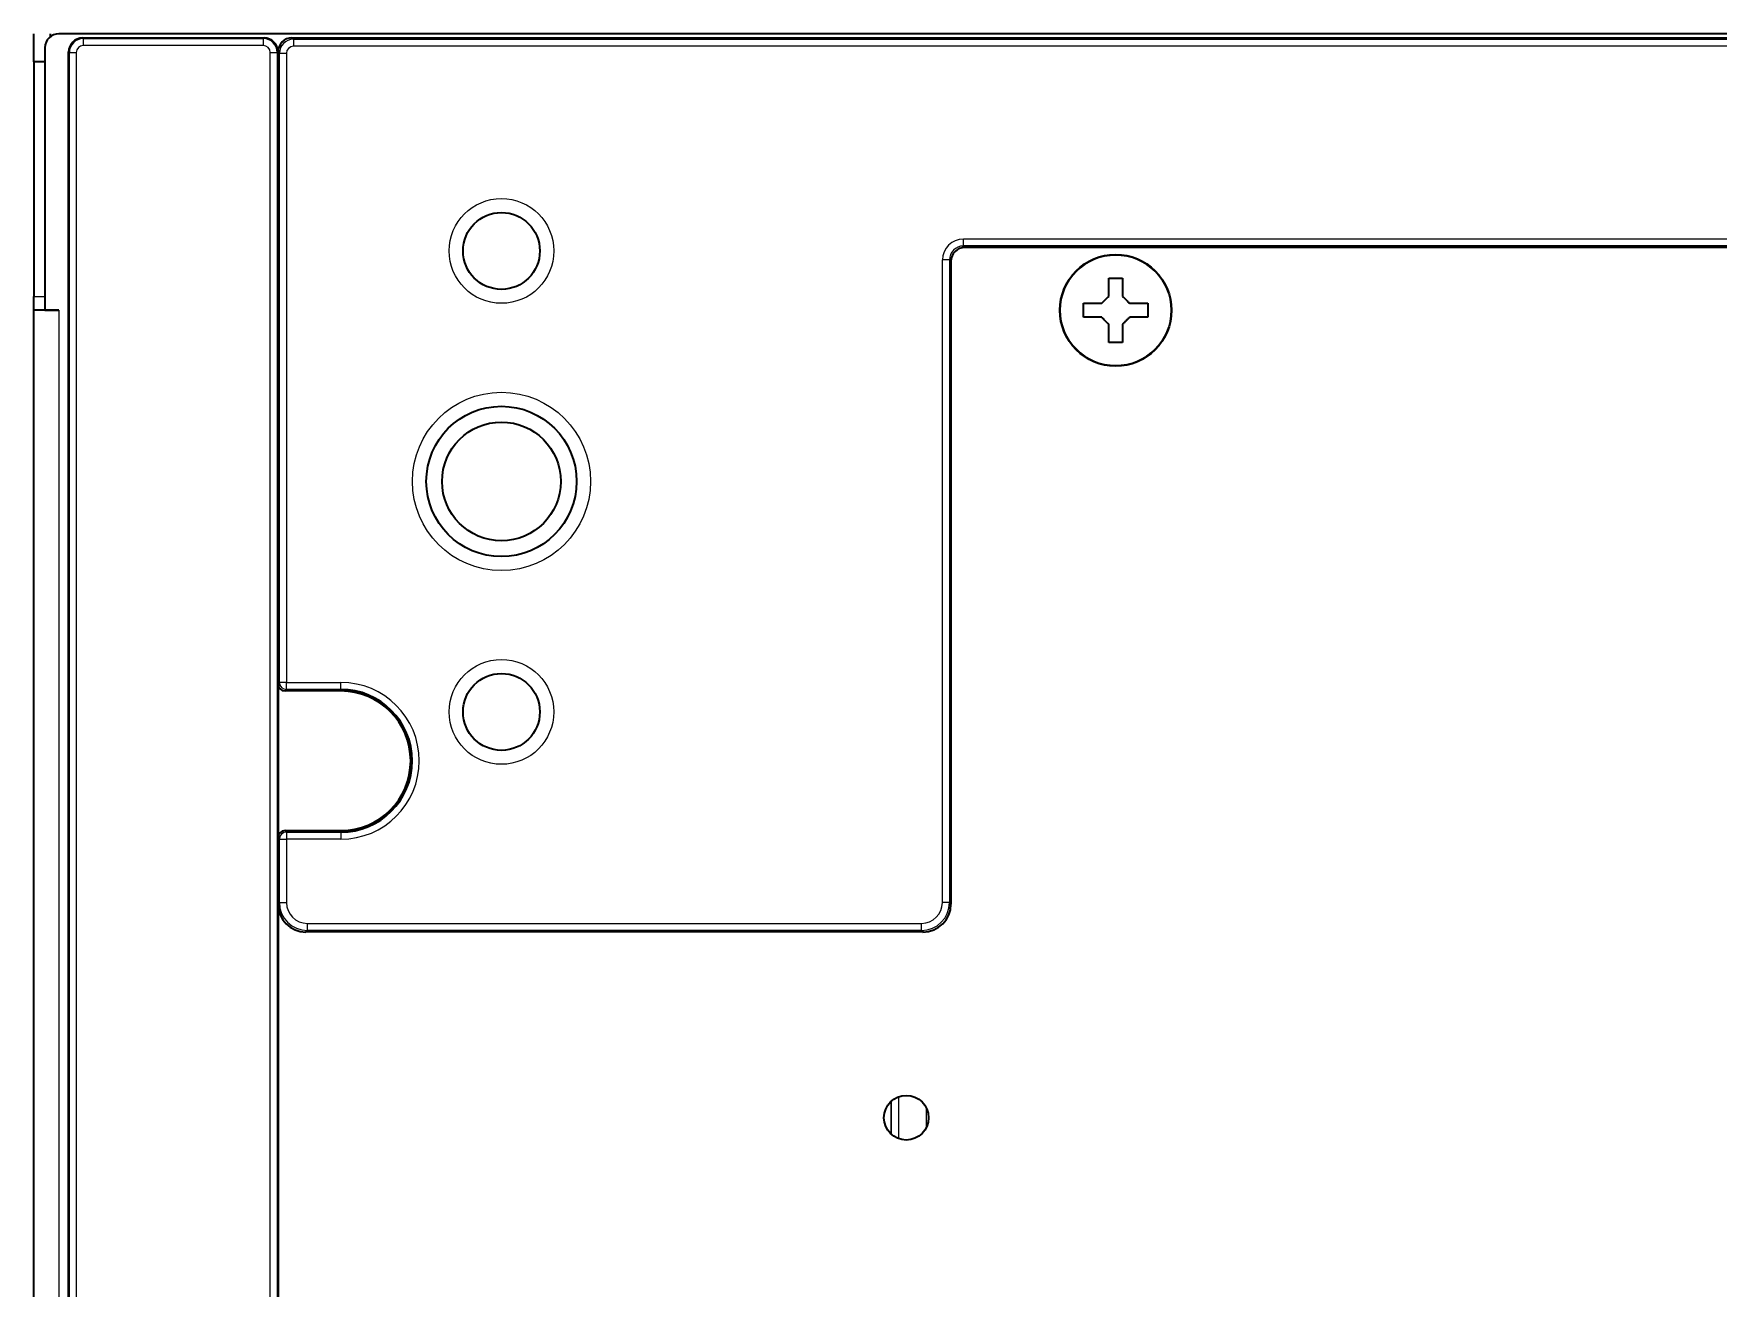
# Model space of a CAD drawing. Header units: inches. Extents: x -1096 to 3103, y -191 to 3207.
# Drawn here: x 1260.6 to 1381.3, y 2958.1 to 3047.9 of the extents above; entities that cross this region are included whole.
import ezdxf

# ---------------------------------------------------------------- set-up
doc = ezdxf.new("R2010")
doc.units = ezdxf.units.IN

msp = doc.modelspace()

# ---------------------------------------------------------------- linework, layer by layer
at = {"lineweight": 35}
for p, q in [((1260.61, 3045.93), (1260.61, 3047.94)), ((1261.41, 3046.94), (1261.41, 3028.14)), ((1261.81, 3047.74), (1261.81, 3047.94)), ((1793.81, 3047.94), (1262.41, 3047.94)), ((1264.11, 3047.64), (1277.11, 3047.64)), ((1279.11, 3047.64), (1777.11, 3047.64)), ((1260.61, 3045.93), (1260.61, 3029.14)), ((1261.41, 3045.93), (1260.61, 3045.93)), ((1263.11, 2620.64), (1263.11, 3046.64)), ((1278.11, 3001.39), (1278.11, 3046.64)), ((1278.11, 3046.64), (1278.11, 2620.64)), ((1728.91, 3032.64), (1327.31, 3032.64)), ((1326.31, 3031.64), (1326.31, 2985.64)), ((1337.61, 3030.44), (1338.11, 3030.44)), ((1338.11, 3030.44), (1338.61, 3030.44)), ((1260.61, 3028.14), (1260.61, 3029.14)), ((1262.41, 3028.14), (1260.61, 3028.14)), ((1260.61, 2455.28), (1260.61, 3028.14)), ((1261.41, 3028.14), (1262.41, 3028.14)), ((1261.81, 3028.14), (1261.81, 3028.14)), ((1262.41, 3028.14), (1262.41, 3028.14)), ((1338.11, 3025.84), (1337.61, 3025.84)), ((1338.61, 3025.84), (1338.11, 3025.84)), ((1282.61, 3000.89), (1278.61, 3000.89)), ((1278.11, 2985.64), (1278.11, 2990.39)), ((1278.61, 2990.89), (1282.61, 2990.89)), ((1324.31, 2983.64), (1280.1, 2983.64))]:
    msp.add_line(p, q, dxfattribs=at)
at = {"lineweight": 13}
for p, q in [((1264.11, 3047.64), (1264.16, 3047.59)), ((1264.16, 3047.59), (1277.05, 3047.59)), ((1264.16, 3047.59), (1264.16, 3047.09)), ((1277.05, 3047.09), (1264.16, 3047.09)), ((1277.05, 3047.59), (1277.11, 3047.64)), ((1277.05, 3047.59), (1277.05, 3047.09)), ((1279.11, 3047.64), (1279.21, 3047.54)), ((1279.21, 3047.54), (1777, 3047.54)), ((1279.21, 3047.54), (1279.21, 3047.04)), ((1777, 3047.04), (1279.21, 3047.04)), ((1263.16, 3046.59), (1263.11, 3046.64)), ((1263.16, 3046.59), (1263.66, 3046.59)), ((1263.16, 2620.69), (1263.16, 3046.59)), ((1263.66, 3046.59), (1263.66, 2620.69)), ((1277.55, 3046.59), (1278.05, 3046.59)), ((1277.55, 2620.69), (1277.55, 3046.59)), ((1278.11, 3046.64), (1278.05, 3046.59)), ((1278.05, 3046.59), (1278.05, 2620.69)), ((1278.21, 3046.54), (1278.11, 3046.64)), ((1278.21, 3046.54), (1278.71, 3046.54)), ((1278.21, 3001.5), (1278.21, 3046.54)), ((1278.71, 3046.54), (1278.71, 3001.5)), ((1327.2, 3032.75), (1327.2, 3033.25)), ((1327.2, 3033.25), (1729.01, 3033.25)), ((1327.2, 3032.75), (1327.31, 3032.64)), ((1729.01, 3032.75), (1327.2, 3032.75)), ((1325.7, 2985.74), (1325.7, 3031.75)), ((1326.2, 3031.75), (1325.7, 3031.75)), ((1326.31, 3031.64), (1326.2, 3031.75)), ((1326.2, 3031.75), (1326.2, 2985.74)), ((1260.61, 3029.14), (1261.41, 3029.14)), ((1262.41, 3028.14), (1262.41, 2456.19)), ((1278.11, 3001.39), (1278.21, 3001.5)), ((1278.71, 3001.5), (1278.21, 3001.5)), ((1278.71, 3001), (1278.71, 3001.5)), ((1278.71, 3001.5), (1282.61, 3001.5)), ((1282.61, 3001), (1282.61, 3001.5)), ((1278.71, 3001), (1278.61, 3000.89)), ((1282.61, 3001), (1278.71, 3001)), ((1282.61, 3000.89), (1282.61, 3001)), ((1278.21, 2990.29), (1278.11, 2990.39)), ((1278.21, 2990.29), (1278.71, 2990.29)), ((1278.21, 2985.74), (1278.21, 2990.29)), ((1278.61, 2990.89), (1278.71, 2990.79)), ((1278.71, 2990.79), (1282.61, 2990.79)), ((1278.71, 2990.79), (1278.71, 2990.29)), ((1282.61, 2990.29), (1278.71, 2990.29)), ((1278.71, 2990.29), (1278.71, 2985.74)), ((1282.61, 2990.89), (1282.61, 2990.79)), ((1282.61, 2990.79), (1282.61, 2990.29)), ((1278.11, 2985.64), (1278.21, 2985.74)), ((1278.21, 2985.74), (1278.71, 2985.74)), ((1326.2, 2985.74), (1325.7, 2985.74)), ((1326.2, 2985.74), (1326.31, 2985.64)), ((1280.21, 2983.75), (1280.21, 2984.25)), ((1280.21, 2984.25), (1324.2, 2984.25)), ((1324.2, 2983.75), (1324.2, 2984.25)), ((1280.21, 2983.75), (1280.1, 2983.64)), ((1324.2, 2983.75), (1280.21, 2983.75)), ((1324.31, 2983.64), (1324.2, 2983.75)), ((1322.01, 2971.51), (1322.01, 2969.17)), ((1322.05, 2969.14), (1322.05, 2971.54)), ((1322.55, 2971.84), (1322.55, 2968.84)), ((1324.56, 2969.68), (1324.56, 2971)), ((1321.51, 2970.2), (1321.51, 2970.48))]:
    msp.add_line(p, q, dxfattribs=at)
for centre, radius in [((1294.11, 3032.39), 3.75), ((1338.11, 3028.14), 3.95), ((1294.11, 3015.89), 6.38), ((1294.11, 2999.39), 3.75)]:
    msp.add_circle(centre, radius, dxfattribs=at)
at = {"lineweight": 35}
for centre, radius in [((1294.11, 3032.39), 2.75), ((1338.11, 3028.14), 4), ((1294.11, 3015.89), 5.38), ((1294.11, 3015.89), 4.25), ((1294.11, 2999.39), 2.75), ((1323.11, 2970.34), 1.6)]:
    msp.add_circle(centre, radius, dxfattribs=at)
for centre, radius, start, end in [((1262.41, 3046.94), 1, 90, 180), ((1282.61, 2995.89), 5.11, 270, 90), ((1282.61, 2995.89), 5, 270, 90)]:
    msp.add_arc(centre, radius, start, end, dxfattribs=at)
at = {"lineweight": 13}
msp.add_arc((1282.61, 2995.89), 5.61, 270, 90, dxfattribs=at)
at = {"lineweight": 35}
for centre, major_axis, ratio, start_param, end_param in [((1264.11, 3046.64), (0.707, -0.707), 0.999695, 2.356347, 3.926839), ((1277.11, 3046.64), (-0.707, -0.707), 0.999695, 2.356347, 3.926839), ((1279.11, 3046.64), (0.708, -0.708), 0.998783, 2.356803, 3.926382), ((1327.31, 3031.64), (-0.708, 0.708), 0.998783, 5.498396, 7.067974), ((1278.61, 3001.39), (0.354, 0.354), 0.998783, 2.356803, 3.926382), ((1278.61, 2990.39), (0.354, -0.354), 0.998783, 2.356803, 3.926382), ((1280.11, 2985.64), (1.42, 1.42), 0.998783, 2.356803, 3.926382), ((1324.3, 2985.64), (-1.42, 1.42), 0.998783, 2.356803, 3.926382)]:
    msp.add_ellipse(centre, major_axis=major_axis, ratio=ratio, start_param=start_param, end_param=end_param, dxfattribs=at)
at = {"lineweight": 13}
for centre, major_axis, ratio, start_param, end_param in [((1264.16, 3046.59), (0.707, -0.707), 1, 2.356347, 3.926839), ((1264.16, 3046.59), (0.354, -0.354), 0.999695, 2.356347, 3.926839), ((1277.05, 3046.59), (-0.707, -0.707), 1, 2.356347, 3.926839), ((1277.05, 3046.59), (-0.354, -0.354), 0.999695, 2.356347, 3.926839), ((1279.21, 3046.54), (0.707, -0.707), 0.999999, 2.356803, 3.926382), ((1279.21, 3046.54), (0.354, -0.354), 0.998783, 2.356803, 3.926382), ((1327.2, 3031.74), (-1.06, 1.06), 0.998783, 5.498396, 7.067974), ((1327.2, 3031.74), (0.709, -0.709), 0.997569, 2.356803, 3.926382), ((1278.71, 3001.5), (0.354, -0.354), 0.998783, 3.9276, 5.497178), ((1278.71, 2990.29), (-0.354, -0.354), 0.998783, 3.9276, 5.497178), ((1280.21, 2985.75), (-1.42, -1.42), 0.999391, 5.498396, 7.067974), ((1280.21, 2985.75), (1.06, 1.06), 0.998783, 2.356803, 3.926382), ((1324.2, 2985.75), (-1.06, 1.06), 0.998783, 2.356803, 3.926382), ((1324.2, 2985.75), (1.42, -1.42), 0.999391, 5.498396, 7.067974)]:
    msp.add_ellipse(centre, major_axis=major_axis, ratio=ratio, start_param=start_param, end_param=end_param, dxfattribs=at)
at = {"lineweight": 35}
for points in [[(1337.61, 3029.14), (1337.61, 3029.19), (1337.61, 3029.3), (1337.61, 3029.46), (1337.61, 3029.62), (1337.61, 3029.78), (1337.61, 3029.93), (1337.61, 3030.09), (1337.61, 3030.25), (1337.61, 3030.38), (1337.61, 3030.44)], [(1337.11, 3028.64), (1337.13, 3028.67), (1337.18, 3028.72), (1337.26, 3028.79), (1337.33, 3028.86), (1337.4, 3028.93), (1337.47, 3029), (1337.54, 3029.07), (1337.58, 3029.12), (1337.61, 3029.14)], [(1338.61, 3029.14), (1338.63, 3029.12), (1338.68, 3029.07), (1338.75, 3029), (1338.82, 3028.93), (1338.89, 3028.86), (1338.96, 3028.78), (1339.03, 3028.71), (1339.08, 3028.66), (1339.11, 3028.64)], [(1335.81, 3027.64), (1335.81, 3027.81), (1335.81, 3028.14), (1335.81, 3028.47), (1335.81, 3028.64)], [(1337.11, 3027.64), (1337.05, 3027.64), (1336.94, 3027.64), (1336.78, 3027.64), (1336.62, 3027.64), (1336.47, 3027.64), (1336.32, 3027.64), (1336.16, 3027.64), (1335.99, 3027.64), (1335.87, 3027.64), (1335.81, 3027.64)], [(1337.61, 3027.14), (1337.58, 3027.16), (1337.53, 3027.21), (1337.46, 3027.28), (1337.39, 3027.35), (1337.32, 3027.43), (1337.25, 3027.5), (1337.18, 3027.57), (1337.13, 3027.62), (1337.11, 3027.64)], [(1339.11, 3027.64), (1339.08, 3027.61), (1339.03, 3027.56), (1338.95, 3027.49), (1338.88, 3027.42), (1338.81, 3027.35), (1338.74, 3027.28), (1338.68, 3027.21), (1338.63, 3027.16), (1338.61, 3027.14)], [(1339.11, 3028.64), (1339.16, 3028.64), (1339.27, 3028.64), (1339.43, 3028.64), (1339.59, 3028.64), (1339.74, 3028.64), (1339.9, 3028.64), (1340.05, 3028.64), (1340.22, 3028.64), (1340.34, 3028.64), (1340.41, 3028.64)], [(1340.41, 3028.64), (1340.41, 3028.47), (1340.41, 3028.14), (1340.41, 3027.81), (1340.41, 3027.64)], [(1338.61, 3027.14), (1338.61, 3027.09), (1338.61, 3026.98), (1338.61, 3026.82), (1338.61, 3026.66), (1338.61, 3026.5), (1338.61, 3026.35), (1338.61, 3026.19), (1338.61, 3026.03), (1338.61, 3025.9), (1338.61, 3025.84)]]:
    msp.add_open_spline(points, degree=3, dxfattribs=at)
for points in [[(1338.61, 3030.44), (1338.61, 3030.24), (1338.61, 3030.03), (1338.61, 3029.7), (1338.61, 3029.59), (1338.61, 3029.37), (1338.61, 3029.26), (1338.61, 3029.14)], [(1335.81, 3028.64), (1336.01, 3028.64), (1336.22, 3028.64), (1336.54, 3028.64), (1336.65, 3028.64), (1336.88, 3028.64), (1336.99, 3028.64), (1337.11, 3028.64)], [(1340.41, 3027.64), (1340.2, 3027.64), (1339.99, 3027.64), (1339.67, 3027.64), (1339.56, 3027.64), (1339.33, 3027.64), (1339.22, 3027.64), (1339.11, 3027.64)], [(1337.61, 3025.84), (1337.61, 3026.04), (1337.61, 3026.25), (1337.61, 3026.58), (1337.61, 3026.69), (1337.61, 3026.91), (1337.61, 3027.03), (1337.61, 3027.14)]]:
    msp.add_open_spline(points, degree=3, knots=[0, 0, 0, 0, 0.5, 0.5, 0.75, 0.75, 1, 1, 1, 1], dxfattribs=at)

doc.saveas('drawing.dxf')
